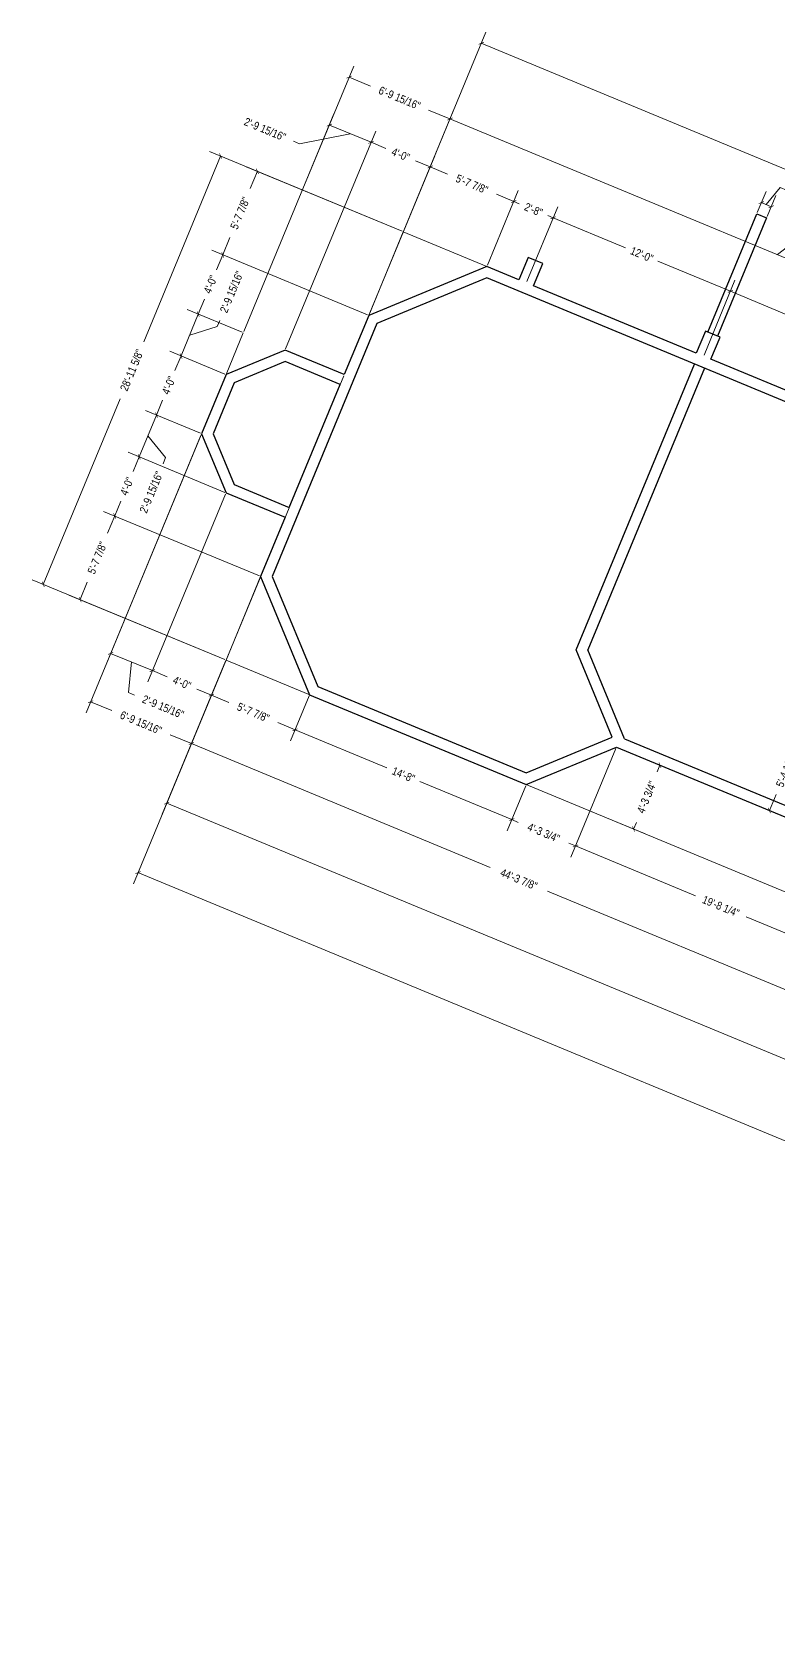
# Model space of a CAD drawing. Header units: inches. Extents: x 6006 to 8652, y 3716 to 4924.
# Drawn here: x 6006 to 6566, y 3716 to 4924 of the extents above; entities that cross this region are included whole.
import ezdxf

# ---------------------------------------------------------------- set-up
doc = ezdxf.new("R2010")
doc.units = ezdxf.units.IN
doc.header["$MEASUREMENT"] = 0
doc.layers.add('FOUNDATION', color=7, linetype='Continuous', lineweight=30)
doc.layers.add('GRID LAYOUT', color=1, linetype='Continuous', lineweight=9)
doc.styles.add('ARCHENTLTD', font='technical.ttf', dxfattribs={"height": 6})
doc.dimstyles.new('ARCHENTLTD', dxfattribs={"dimscale": 0.05, "dimtxt": 0.1875, "dimasz": 3, "dimexe": 9, "dimexo": 1, "dimgap": 2.5, "dimtad": 0, "dimdec": 1, "dimzin": 1, "dimdsep": 46, "dimlunit": 4, "dimtxsty": 'ARCHENTLTD', "dimblk": 'ARCHTICK', "dimcen": 6, "dimclrd": 256, "dimclre": 256, "dimclrt": 256, "dimazin": 0, "dimtol": 1, "dimtfac": 1, "dimtdec": 1, "dimtofl": 0, "dimtmove": 1, "dimatfit": 3, "dimldrblk": 'ARCHTICK', "dimfxl": 1, "dimfrac": 2, "dimtolj": 1, "dimtzin": 0, "dimlwd": 9, "dimlwe": 9, "dimarcsym": 0})

# ---------------------------------------------------------------- blocks, each defined once
blk = doc.blocks.new('_ArchTick')
at = {"color": 0, "linetype": 'ByBlock', "const_width": 0.15}
blk.add_lwpolyline([(-0.5, -0.5), (0.5, 0.5)], dxfattribs=at)
blk = doc.blocks.new('*D7')
at = {"layer": 'GRID LAYOUT', "color": 3, "lineweight": 9}
for p, q in [((6509.9, 4681.6), (6533.1, 4737.7)), ((6529.7, 4729.4), (6584.1, 4706.8)), ((6662.7, 4674.2), (6608.3, 4696.8)), ((6642.9, 4626.5), (6666.2, 4682.6))]:
    blk.add_line(p, q, dxfattribs=at)
at = {"layer": 'GRID LAYOUT', "color": 3, "lineweight": 9, "xscale": 3, "yscale": 3, "zscale": 3}
for p, rotation in [((6529.7, 4729.4), 157.5000000000001), ((6662.7, 4674.2), 337.5000000000001)]:
    blk.add_blockref('_ArchTick', p, dxfattribs=dict(at, rotation=rotation))
at = {"layer": 'GRID LAYOUT', "color": 3, "insert": (6596.2, 4701.8), "char_height": 6, "attachment_point": 5, "rotation": 337.5, "style": 'ARCHENTLTD'}
blk.add_mtext('\\A1;12\'-0"', dxfattribs=at)
blk = doc.blocks.new('*D8')
at = {"layer": 'GRID LAYOUT', "color": 3, "lineweight": 9}
for p, q in [((6376.9, 4736.7), (6400.1, 4792.8)), ((6396.6, 4784.5), (6451, 4761.9)), ((6529.7, 4729.4), (6475.3, 4751.9)), ((6509.9, 4681.6), (6533.1, 4737.7))]:
    blk.add_line(p, q, dxfattribs=at)
at = {"layer": 'GRID LAYOUT', "color": 3, "lineweight": 9, "xscale": 3, "yscale": 3, "zscale": 3}
for p, rotation in [((6396.6, 4784.5), 157.4999999999999), ((6529.7, 4729.4), 337.4999999999999)]:
    blk.add_blockref('_ArchTick', p, dxfattribs=dict(at, rotation=rotation))
at = {"layer": 'GRID LAYOUT', "color": 3, "insert": (6463.2, 4756.9), "char_height": 6, "attachment_point": 5, "rotation": 337.5, "style": 'ARCHENTLTD'}
blk.add_mtext('\\A1;12\'-0"', dxfattribs=at)
blk = doc.blocks.new('*D9')
at = {"layer": 'GRID LAYOUT', "color": 3, "lineweight": 9}
for p, q in [((6347.3, 4749), (6370.5, 4805)), ((6367.1, 4796.7), (6371.1, 4795)), ((6376.9, 4736.7), (6400.1, 4792.8)), ((6396.6, 4784.5), (6392.6, 4786.1))]:
    blk.add_line(p, q, dxfattribs=at)
at = {"layer": 'GRID LAYOUT', "color": 3, "lineweight": 9, "xscale": 3, "yscale": 3, "zscale": 3}
for p, rotation in [((6367.1, 4796.7), 157.4999999999993), ((6396.6, 4784.5), 337.4999999999994)]:
    blk.add_blockref('_ArchTick', p, dxfattribs=dict(at, rotation=rotation))
at = {"layer": 'GRID LAYOUT', "color": 3, "insert": (6381.9, 4790.6), "char_height": 6, "attachment_point": 5, "rotation": 337.5, "style": 'ARCHENTLTD'}
blk.add_mtext('\\A1;2\'-8"', dxfattribs=at)
blk = doc.blocks.new('*D10')
at = {"layer": 'GRID LAYOUT', "color": 3, "lineweight": 9}
for p, q in [((6549.8, 4788.5), (6556.4, 4804.2)), ((6552.9, 4795.9), (6560.3, 4792.8)), ((6556.6, 4794.4), (6567, 4807.2)), ((6557.2, 4785.4), (6563.7, 4801.1)), ((6567, 4807.2), (6571.7, 4805.2))]:
    blk.add_line(p, q, dxfattribs=at)
at = {"layer": 'GRID LAYOUT', "color": 3, "lineweight": 9, "xscale": 3, "yscale": 3, "zscale": 3}
for p, rotation in [((6552.9, 4795.9), 157.5000000000063), ((6560.3, 4792.8), 337.5000000000063)]:
    blk.add_blockref('_ArchTick', p, dxfattribs=dict(at, rotation=rotation))
at = {"layer": 'GRID LAYOUT', "color": 3, "insert": (6582.8, 4800.6), "char_height": 6, "attachment_point": 5, "rotation": 337.5, "style": 'ARCHENTLTD'}
blk.add_mtext('\\A1;0\'-8"', dxfattribs=at)
blk = doc.blocks.new('*D11')
at = {"layer": 'GRID LAYOUT', "color": 3, "lineweight": 9}
for p, q in [((6284.6, 4774.9), (6307.8, 4831)), ((6304.4, 4822.7), (6317.4, 4817.3)), ((6347.3, 4749), (6370.5, 4805)), ((6367.1, 4796.7), (6354.1, 4802.1))]:
    blk.add_line(p, q, dxfattribs=at)
at = {"layer": 'GRID LAYOUT', "color": 3, "lineweight": 9, "xscale": 3, "yscale": 3, "zscale": 3}
for p, rotation in [((6304.4, 4822.7), 157.5000000000018), ((6367.1, 4796.7), 337.5000000000018)]:
    blk.add_blockref('_ArchTick', p, dxfattribs=dict(at, rotation=rotation))
at = {"layer": 'GRID LAYOUT', "color": 3, "insert": (6335.7, 4809.7), "char_height": 6, "attachment_point": 5, "rotation": 337.5, "style": 'ARCHENTLTD'}
blk.add_mtext('\\A1;5\'-7 7/8"', dxfattribs=at)
blk = doc.blocks.new('*D12')
at = {"layer": 'GRID LAYOUT', "color": 3, "lineweight": 9}
for p, q in [((6195.9, 4686.2), (6263.5, 4849.4)), ((6260, 4841.1), (6271.1, 4836.5)), ((6240.2, 4667.9), (6307.8, 4831)), ((6304.4, 4822.7), (6293.3, 4827.3))]:
    blk.add_line(p, q, dxfattribs=at)
at = {"layer": 'GRID LAYOUT', "color": 3, "lineweight": 9, "xscale": 3, "yscale": 3, "zscale": 3}
for p, rotation in [((6260, 4841.1), 157.5000000000053), ((6304.4, 4822.7), 337.5000000000053)]:
    blk.add_blockref('_ArchTick', p, dxfattribs=dict(at, rotation=rotation))
at = {"layer": 'GRID LAYOUT', "color": 3, "insert": (6282.2, 4831.9), "char_height": 6, "attachment_point": 5, "rotation": 337.5, "style": 'ARCHENTLTD'}
blk.add_mtext('\\A1;4\'-0"', dxfattribs=at)
blk = doc.blocks.new('*D13')
at = {"layer": 'GRID LAYOUT', "color": 3, "lineweight": 9}
for p, q in [((6164.5, 4699.2), (6232.1, 4862.4)), ((6195.9, 4686.2), (6263.5, 4849.4)), ((6244.3, 4847.5), (6206.4, 4840)), ((6228.7, 4854), (6260, 4841.1)), ((6206.4, 4840), (6201.8, 4841.9))]:
    blk.add_line(p, q, dxfattribs=at)
at = {"layer": 'GRID LAYOUT', "color": 3, "lineweight": 9, "xscale": 3, "yscale": 3, "zscale": 3}
for p, rotation in [((6228.7, 4854), 157.4999999999947), ((6260, 4841.1), 337.4999999999947)]:
    blk.add_blockref('_ArchTick', p, dxfattribs=dict(at, rotation=rotation))
at = {"layer": 'GRID LAYOUT', "color": 3, "insert": (6180.4, 4850.8), "char_height": 6, "attachment_point": 5, "rotation": 337.5, "style": 'ARCHENTLTD'}
blk.add_mtext('\\A1;2\'-9 15/16"', dxfattribs=at)
blk = doc.blocks.new('*D41')
at = {"layer": 'GRID LAYOUT', "color": 3, "lineweight": 9}
for p, q in [((6208.9, 4806.3), (6247, 4898.3)), ((6243.5, 4890), (6259.6, 4883.3)), ((6284.6, 4774.9), (6322.7, 4866.9)), ((6319.2, 4858.6), (6303.2, 4865.3))]:
    blk.add_line(p, q, dxfattribs=at)
at = {"layer": 'GRID LAYOUT', "color": 3, "lineweight": 9, "xscale": 3, "yscale": 3, "zscale": 3}
for p, rotation in [((6243.5, 4890), 157.4999999999994), ((6319.2, 4858.6), 337.4999999999994)]:
    blk.add_blockref('_ArchTick', p, dxfattribs=dict(at, rotation=rotation))
at = {"layer": 'GRID LAYOUT', "color": 3, "insert": (6281.4, 4874.3), "char_height": 6, "attachment_point": 5, "rotation": 337.5, "style": 'ARCHENTLTD'}
blk.add_mtext('\\A1;6\'-9 15/16"', dxfattribs=at)
blk = doc.blocks.new('*D42')
at = {"layer": 'GRID LAYOUT', "color": 3, "lineweight": 9}
for p, q in [((6284.6, 4774.9), (6322.7, 4866.9)), ((6319.2, 4858.6), (6810.6, 4655.1)), ((6564.9, 4756.9), (6579.1, 4767.8)), ((6579.1, 4767.8), (6583.8, 4765.8)), ((6776, 4571.4), (6814.1, 4663.4))]:
    blk.add_line(p, q, dxfattribs=at)
at = {"layer": 'GRID LAYOUT', "color": 3, "lineweight": 9, "xscale": 3, "yscale": 3, "zscale": 3}
for p, rotation in [((6319.2, 4858.6), 157.4999999999994), ((6810.6, 4655.1), 337.4999999999994)]:
    blk.add_blockref('_ArchTick', p, dxfattribs=dict(at, rotation=rotation))
at = {"layer": 'GRID LAYOUT', "color": 3, "insert": (6605.2, 4757), "char_height": 6, "attachment_point": 5, "rotation": 337.5, "style": 'ARCHENTLTD'}
blk.add_mtext('\\A1;44\'-3 7/8"', dxfattribs=at)
blk = doc.blocks.new('*D44')
at = {"layer": 'GRID LAYOUT', "color": 3, "lineweight": 9}
for p, q in [((6150.8, 4451.9), (6136.8, 4418.2)), ((6140.2, 4426.5), (6153.3, 4421.1)), ((6213.5, 4425.9), (6199.5, 4392.2)), ((6203, 4400.5), (6190, 4405.9))]:
    blk.add_line(p, q, dxfattribs=at)
at = {"layer": 'GRID LAYOUT', "color": 3, "lineweight": 9, "xscale": 3, "yscale": 3, "zscale": 3}
for p, rotation in [((6140.2, 4426.5), 157.4999999999995), ((6203, 4400.5), 337.4999999999995)]:
    blk.add_blockref('_ArchTick', p, dxfattribs=dict(at, rotation=rotation))
at = {"layer": 'GRID LAYOUT', "color": 3, "insert": (6171.6, 4413.5), "char_height": 6, "attachment_point": 5, "rotation": 337.5, "style": 'ARCHENTLTD'}
blk.add_mtext('\\A1;5\'-7 7/8"', dxfattribs=at)
blk = doc.blocks.new('*D45')
at = {"layer": 'GRID LAYOUT', "color": 3, "lineweight": 9}
for p, q in [((6213.5, 4425.9), (6199.5, 4392.2)), ((6203, 4400.5), (6271.9, 4372)), ((6365.6, 4333.2), (6296.7, 4361.7)), ((6376.1, 4358.6), (6362.1, 4324.8))]:
    blk.add_line(p, q, dxfattribs=at)
at = {"layer": 'GRID LAYOUT', "color": 3, "lineweight": 9, "xscale": 3, "yscale": 3, "zscale": 3}
for p, rotation in [((6203, 4400.5), 157.4999999999995), ((6365.6, 4333.2), 337.4999999999995)]:
    blk.add_blockref('_ArchTick', p, dxfattribs=dict(at, rotation=rotation))
at = {"layer": 'GRID LAYOUT', "color": 3, "insert": (6284.3, 4366.8), "char_height": 6, "attachment_point": 5, "rotation": 337.5, "style": 'ARCHENTLTD'}
blk.add_mtext('\\A1;14\'-8"', dxfattribs=at)
blk = doc.blocks.new('*D46')
at = {"layer": 'GRID LAYOUT', "color": 3, "lineweight": 9}
for p, q in [((6443.7, 4386.6), (6409.9, 4305)), ((6376.1, 4358.6), (6362.1, 4324.8)), ((6365.6, 4333.2), (6370.5, 4331.1)), ((6413.4, 4313.4), (6408.5, 4315.4))]:
    blk.add_line(p, q, dxfattribs=at)
at = {"layer": 'GRID LAYOUT', "color": 3, "lineweight": 9, "xscale": 3, "yscale": 3, "zscale": 3}
for p, rotation in [((6365.6, 4333.2), 157.4999999999995), ((6413.4, 4313.4), 337.4999999999995)]:
    blk.add_blockref('_ArchTick', p, dxfattribs=dict(at, rotation=rotation))
at = {"layer": 'GRID LAYOUT', "color": 3, "insert": (6389.5, 4323.3), "char_height": 6, "attachment_point": 5, "rotation": 337.5, "style": 'ARCHENTLTD'}
blk.add_mtext('\\A1;4\'-3 3/4"', dxfattribs=at)
blk = doc.blocks.new('*D47')
at = {"layer": 'GRID LAYOUT', "color": 3, "lineweight": 9}
for p, q in [((6443.7, 4386.6), (6409.9, 4305)), ((6413.4, 4313.4), (6503.6, 4276)), ((6662, 4296.2), (6628.2, 4214.6)), ((6631.6, 4222.9), (6541.4, 4260.3))]:
    blk.add_line(p, q, dxfattribs=at)
at = {"layer": 'GRID LAYOUT', "color": 3, "lineweight": 9, "xscale": 3, "yscale": 3, "zscale": 3}
for p, rotation in [((6413.4, 4313.4), 157.4999999999995), ((6631.6, 4222.9), 337.4999999999995)]:
    blk.add_blockref('_ArchTick', p, dxfattribs=dict(at, rotation=rotation))
at = {"layer": 'GRID LAYOUT', "color": 3, "insert": (6522.5, 4268.1), "char_height": 6, "attachment_point": 5, "rotation": 337.5, "style": 'ARCHENTLTD'}
blk.add_mtext('\\A1;19\'-8 1/4"', dxfattribs=at)
blk = doc.blocks.new('*D48')
at = {"layer": 'GRID LAYOUT', "color": 3, "lineweight": 9}
for p, q in [((6150.8, 4577.3), (6092.5, 4436.5)), ((6150.8, 4451.9), (6136.8, 4418.2)), ((6095.9, 4444.9), (6107, 4440.3)), ((6140.2, 4426.5), (6129.2, 4431.1))]:
    blk.add_line(p, q, dxfattribs=at)
at = {"layer": 'GRID LAYOUT', "color": 3, "lineweight": 9, "xscale": 3, "yscale": 3, "zscale": 3}
for p, rotation in [((6095.9, 4444.9), 157.4999999999995), ((6140.2, 4426.5), 337.4999999999995)]:
    blk.add_blockref('_ArchTick', p, dxfattribs=dict(at, rotation=rotation))
at = {"layer": 'GRID LAYOUT', "color": 3, "insert": (6118.1, 4435.7), "char_height": 6, "attachment_point": 5, "rotation": 337.5, "style": 'ARCHENTLTD'}
blk.add_mtext('\\A1;4\'-0"', dxfattribs=at)
blk = doc.blocks.new('*D49')
at = {"layer": 'GRID LAYOUT', "color": 3, "lineweight": 9}
for p, q in [((6132.4, 4621.7), (6061.1, 4449.5)), ((6150.8, 4577.3), (6092.5, 4436.5)), ((6095.9, 4444.9), (6064.5, 4457.8)), ((6080.2, 4451.4), (6077.9, 4428.4)), ((6077.9, 4428.4), (6082.5, 4426.5))]:
    blk.add_line(p, q, dxfattribs=at)
at = {"layer": 'GRID LAYOUT', "color": 3, "lineweight": 9, "xscale": 3, "yscale": 3, "zscale": 3}
for p, rotation in [((6064.5, 4457.8), 157.4999999999995), ((6095.9, 4444.9), 337.4999999999995)]:
    blk.add_blockref('_ArchTick', p, dxfattribs=dict(at, rotation=rotation))
at = {"layer": 'GRID LAYOUT', "color": 3, "insert": (6103.9, 4417.7), "char_height": 6, "attachment_point": 5, "rotation": 337.5, "style": 'ARCHENTLTD'}
blk.add_mtext('\\A1;2\'-9 15/16"', dxfattribs=at)
blk = doc.blocks.new('*D50')
at = {"layer": 'GRID LAYOUT', "color": 3, "lineweight": 9}
for p, q in [((6150.8, 4451.9), (6121.8, 4381.8)), ((6125.2, 4390.2), (6349.4, 4297.3)), ((6616.6, 4186.6), (6392.4, 4279.5)), ((6642.2, 4248.4), (6613.2, 4178.3))]:
    blk.add_line(p, q, dxfattribs=at)
at = {"layer": 'GRID LAYOUT', "color": 3, "lineweight": 9, "xscale": 3, "yscale": 3, "zscale": 3}
for p, rotation in [((6125.2, 4390.2), 157.4999999999995), ((6616.6, 4186.6), 337.4999999999995)]:
    blk.add_blockref('_ArchTick', p, dxfattribs=dict(at, rotation=rotation))
at = {"layer": 'GRID LAYOUT', "color": 3, "insert": (6370.9, 4288.4), "char_height": 6, "attachment_point": 5, "rotation": 337.5, "style": 'ARCHENTLTD'}
blk.add_mtext('\\A1;44\'-3 7/8"', dxfattribs=at)
blk = doc.blocks.new('*D51')
at = {"layer": 'GRID LAYOUT', "color": 3, "lineweight": 9}
for p, q in [((6132, 4620.8), (6046.1, 4413.2)), ((6150.8, 4451.9), (6121.8, 4381.8)), ((6049.5, 4421.5), (6065.5, 4414.9)), ((6125.2, 4390.2), (6109.2, 4396.8))]:
    blk.add_line(p, q, dxfattribs=at)
at = {"layer": 'GRID LAYOUT', "color": 3, "lineweight": 9, "xscale": 3, "yscale": 3, "zscale": 3}
for p, rotation in [((6049.5, 4421.5), 157.4999999999995), ((6125.2, 4390.2), 337.4999999999994)]:
    blk.add_blockref('_ArchTick', p, dxfattribs=dict(at, rotation=rotation))
at = {"layer": 'GRID LAYOUT', "color": 3, "insert": (6087.3, 4405.8), "char_height": 6, "attachment_point": 5, "rotation": 337.5, "style": 'ARCHENTLTD'}
blk.add_mtext('\\A1;6\'-9 15/16"', dxfattribs=at)
blk = doc.blocks.new('*D53')
at = {"layer": 'GRID LAYOUT', "color": 3, "lineweight": 9}
for p, q in [((6284.6, 4774.9), (6346.2, 4923.7)), ((6342.7, 4915.4), (6928.2, 4672.9)), ((7561.7, 4410.5), (6976.3, 4652.9)), ((7503.6, 4270), (7565.2, 4418.8))]:
    blk.add_line(p, q, dxfattribs=at)
at = {"layer": 'GRID LAYOUT', "color": 3, "lineweight": 9, "xscale": 3, "yscale": 3, "zscale": 3}
for p, rotation in [((6342.7, 4915.4), 157.5000000000054), ((7561.7, 4410.5), 337.5000000000054)]:
    blk.add_blockref('_ArchTick', p, dxfattribs=dict(at, rotation=rotation))
at = {"layer": 'GRID LAYOUT', "color": 3, "insert": (6952.2, 4662.9), "char_height": 6, "attachment_point": 5, "rotation": 337.5, "style": 'ARCHENTLTD'}
blk.add_mtext('\\A1;109\'-11 7/16"', dxfattribs=at)
blk = doc.blocks.new('*D54')
at = {"layer": 'GRID LAYOUT', "color": 3, "lineweight": 9}
for p, q in [((6150.8, 4451.9), (6103.3, 4337.2)), ((6106.7, 4345.5), (6695, 4101.9)), ((7325.8, 3840.6), (6737.5, 4084.3)), ((7369.8, 3947), (7322.3, 3832.3))]:
    blk.add_line(p, q, dxfattribs=at)
at = {"layer": 'GRID LAYOUT', "color": 3, "lineweight": 9, "xscale": 3, "yscale": 3, "zscale": 3}
for p, rotation in [((6106.7, 4345.5), 157.4999999999995), ((7325.8, 3840.6), 337.4999999999995)]:
    blk.add_blockref('_ArchTick', p, dxfattribs=dict(at, rotation=rotation))
at = {"layer": 'GRID LAYOUT', "color": 3, "insert": (6716.2, 4093.1), "char_height": 6, "attachment_point": 5, "rotation": 337.5, "style": 'ARCHENTLTD'}
blk.add_mtext('\\A1;109\'-11 1/2"', dxfattribs=at)
blk = doc.blocks.new('*D55')
at = {"layer": 'GRID LAYOUT', "color": 3, "lineweight": 9}
for p, q in [((6176.2, 4515.9), (6059.3, 4564.3)), ((6067.6, 4560.9), (6062.2, 4547.9)), ((6041.7, 4498.2), (6047, 4511.2)), ((6150.2, 4453.2), (6033.3, 4501.6))]:
    blk.add_line(p, q, dxfattribs=at)
at = {"layer": 'GRID LAYOUT', "color": 3, "lineweight": 9, "xscale": 3, "yscale": 3, "zscale": 3}
for p, rotation in [((6067.6, 4560.9), 67.50000000000006), ((6041.7, 4498.2), 247.5000000000001)]:
    blk.add_blockref('_ArchTick', p, dxfattribs=dict(at, rotation=rotation))
at = {"layer": 'GRID LAYOUT', "color": 3, "insert": (6054.6, 4529.5), "char_height": 6, "attachment_point": 5, "rotation": 67.5, "style": 'ARCHENTLTD'}
blk.add_mtext('\\A1;5\'-7 7/8"', dxfattribs=at)
blk = doc.blocks.new('*D56')
at = {"layer": 'GRID LAYOUT', "color": 3, "lineweight": 9}
for p, q in [((6150.2, 4578.6), (6077.7, 4608.7)), ((6086, 4605.2), (6081.4, 4594.2)), ((6067.6, 4560.9), (6072.2, 4572)), ((6176.2, 4515.9), (6059.3, 4564.3))]:
    blk.add_line(p, q, dxfattribs=at)
at = {"layer": 'GRID LAYOUT', "color": 3, "lineweight": 9, "xscale": 3, "yscale": 3, "zscale": 3}
for p, rotation in [((6086, 4605.2), 67.50000000000009), ((6067.6, 4560.9), 247.5000000000001)]:
    blk.add_blockref('_ArchTick', p, dxfattribs=dict(at, rotation=rotation))
at = {"layer": 'GRID LAYOUT', "color": 3, "insert": (6076.8, 4583.1), "char_height": 6, "attachment_point": 5, "rotation": 67.5, "style": 'ARCHENTLTD'}
blk.add_mtext('\\A1;4\'-0"', dxfattribs=at)
blk = doc.blocks.new('*D57')
at = {"layer": 'GRID LAYOUT', "color": 3, "lineweight": 9}
for p, q in [((6131.9, 4623), (6090.7, 4640)), ((6086, 4605.2), (6099, 4636.6)), ((6092.5, 4620.9), (6105.8, 4604.7)), ((6150.2, 4578.6), (6077.7, 4608.7)), ((6105.8, 4604.7), (6103.9, 4600.1))]:
    blk.add_line(p, q, dxfattribs=at)
at = {"layer": 'GRID LAYOUT', "color": 3, "lineweight": 9, "xscale": 3, "yscale": 3, "zscale": 3}
for p, rotation in [((6099, 4636.6), 67.50000000000009), ((6086, 4605.2), 247.5000000000001)]:
    blk.add_blockref('_ArchTick', p, dxfattribs=dict(at, rotation=rotation))
at = {"layer": 'GRID LAYOUT', "color": 3, "insert": (6095.1, 4578.7), "char_height": 6, "attachment_point": 5, "rotation": 67.5, "style": 'ARCHENTLTD'}
blk.add_mtext('\\A1;2\'-9 15/16"', dxfattribs=at)
blk = doc.blocks.new('*D58')
at = {"layer": 'GRID LAYOUT', "color": 3, "lineweight": 9}
for p, q in [((6150.2, 4667.3), (6109, 4684.4)), ((6117.4, 4680.9), (6112.8, 4669.9)), ((6131.9, 4623), (6090.7, 4640)), ((6099, 4636.6), (6103.6, 4647.7))]:
    blk.add_line(p, q, dxfattribs=at)
at = {"layer": 'GRID LAYOUT', "color": 3, "lineweight": 9, "xscale": 3, "yscale": 3, "zscale": 3}
for p, rotation in [((6117.4, 4680.9), 67.50000000000009), ((6099, 4636.6), 247.5000000000001)]:
    blk.add_blockref('_ArchTick', p, dxfattribs=dict(at, rotation=rotation))
at = {"layer": 'GRID LAYOUT', "color": 3, "insert": (6108.2, 4658.8), "char_height": 6, "attachment_point": 5, "rotation": 67.5, "style": 'ARCHENTLTD'}
blk.add_mtext('\\A1;4\'-0"', dxfattribs=at)
blk = doc.blocks.new('*D59')
at = {"layer": 'GRID LAYOUT', "color": 3, "lineweight": 9}
for p, q in [((6117.4, 4680.9), (6130.3, 4712.3)), ((6163.2, 4698.7), (6122, 4715.7)), ((6123.9, 4696.6), (6144.6, 4702.9)), ((6144.6, 4702.9), (6146.5, 4707.6)), ((6150.2, 4667.3), (6109, 4684.4))]:
    blk.add_line(p, q, dxfattribs=at)
at = {"layer": 'GRID LAYOUT', "color": 3, "lineweight": 9, "xscale": 3, "yscale": 3, "zscale": 3}
for p, rotation in [((6130.3, 4712.3), 67.50000000000009), ((6117.4, 4680.9), 247.5000000000001)]:
    blk.add_blockref('_ArchTick', p, dxfattribs=dict(at, rotation=rotation))
at = {"layer": 'GRID LAYOUT', "color": 3, "insert": (6155.4, 4728.9), "char_height": 6, "attachment_point": 5, "rotation": 67.5, "style": 'ARCHENTLTD'}
blk.add_mtext('\\A1;2\'-9 15/16"', dxfattribs=at)
blk = doc.blocks.new('*D60')
at = {"layer": 'GRID LAYOUT', "color": 3, "lineweight": 9}
for p, q in [((6257.3, 4711.7), (6140.4, 4760.1)), ((6148.7, 4756.6), (6144.1, 4745.6)), ((6130.3, 4712.3), (6134.9, 4723.4)), ((6163.2, 4698.7), (6122, 4715.7))]:
    blk.add_line(p, q, dxfattribs=at)
at = {"layer": 'GRID LAYOUT', "color": 3, "lineweight": 9, "xscale": 3, "yscale": 3, "zscale": 3}
for p, rotation in [((6148.7, 4756.6), 67.50000000000009), ((6130.3, 4712.3), 247.5000000000001)]:
    blk.add_blockref('_ArchTick', p, dxfattribs=dict(at, rotation=rotation))
at = {"layer": 'GRID LAYOUT', "color": 3, "insert": (6139.5, 4734.5), "char_height": 6, "attachment_point": 5, "rotation": 67.5, "style": 'ARCHENTLTD'}
blk.add_mtext('\\A1;4\'-0"', dxfattribs=at)
blk = doc.blocks.new('*D61')
at = {"layer": 'GRID LAYOUT', "color": 3, "lineweight": 9}
for p, q in [((6283.3, 4774.4), (6166.4, 4822.8)), ((6174.7, 4819.4), (6169.3, 4806.4)), ((6257.3, 4711.7), (6140.4, 4760.1)), ((6148.7, 4756.6), (6154.1, 4769.6))]:
    blk.add_line(p, q, dxfattribs=at)
at = {"layer": 'GRID LAYOUT', "color": 3, "lineweight": 9, "xscale": 3, "yscale": 3, "zscale": 3}
for p, rotation in [((6174.7, 4819.4), 67.50000000000009), ((6148.7, 4756.6), 247.5000000000001)]:
    blk.add_blockref('_ArchTick', p, dxfattribs=dict(at, rotation=rotation))
at = {"layer": 'GRID LAYOUT', "color": 3, "insert": (6161.7, 4788), "char_height": 6, "attachment_point": 5, "rotation": 67.5, "style": 'ARCHENTLTD'}
blk.add_mtext('\\A1;5\'-7 7/8"', dxfattribs=at)
blk = doc.blocks.new('*D62')
at = {"layer": 'GRID LAYOUT', "color": 3, "lineweight": 9}
for p, q in [((6283.3, 4774.4), (6138.7, 4834.3)), ((6147.1, 4830.8), (6089.4, 4691.6)), ((6014, 4509.6), (6071.7, 4648.8)), ((6150.2, 4453.2), (6005.7, 4513.1))]:
    blk.add_line(p, q, dxfattribs=at)
at = {"layer": 'GRID LAYOUT', "color": 3, "lineweight": 9, "xscale": 3, "yscale": 3, "zscale": 3}
for p, rotation in [((6147.1, 4830.8), 67.49999999999993), ((6014, 4509.6), 247.4999999999999)]:
    blk.add_blockref('_ArchTick', p, dxfattribs=dict(at, rotation=rotation))
at = {"layer": 'GRID LAYOUT', "color": 3, "insert": (6080.5, 4670.2), "char_height": 6, "attachment_point": 5, "rotation": 67.5, "style": 'ARCHENTLTD'}
blk.add_mtext('\\A1;28\'-11 5/8"', dxfattribs=at)
blk = doc.blocks.new('*D97')
at = {"layer": 'GRID LAYOUT', "color": 3, "lineweight": 9}
for p, q in [((6686, 4356.7), (6575.2, 4402.7)), ((6583.5, 4399.2), (6578.5, 4387.2)), ((6558.9, 4340), (6563.9, 4352)), ((6661.4, 4297.5), (6550.6, 4343.5))]:
    blk.add_line(p, q, dxfattribs=at)
at = {"layer": 'GRID LAYOUT', "color": 3, "lineweight": 9, "xscale": 3, "yscale": 3, "zscale": 3}
for p, rotation in [((6583.5, 4399.2), 67.47350971644711), ((6558.9, 4340), 247.4735097164472)]:
    blk.add_blockref('_ArchTick', p, dxfattribs=dict(at, rotation=rotation))
at = {"layer": 'GRID LAYOUT', "color": 3, "insert": (6571.2, 4369.6), "char_height": 6, "attachment_point": 5, "rotation": 67.4735, "style": 'ARCHENTLTD'}
blk.add_mtext('\\A1;5\'-4 1/8"', dxfattribs=at)
blk = doc.blocks.new('*D118')
at = {"layer": 'GRID LAYOUT', "color": 3, "lineweight": 9}
for p, q in [((6445, 4387.1), (6485.1, 4370.5)), ((6476.8, 4374), (6474.8, 4369)), ((6425.2, 4339.3), (6465.3, 4322.7)), ((6457, 4326.1), (6459.1, 4331.1))]:
    blk.add_line(p, q, dxfattribs=at)
at = {"layer": 'GRID LAYOUT', "color": 3, "lineweight": 9, "xscale": 3, "yscale": 3, "zscale": 3}
for p, rotation in [((6476.8, 4374), 67.4999999999992), ((6457, 4326.1), 247.4999999999992)]:
    blk.add_blockref('_ArchTick', p, dxfattribs=dict(at, rotation=rotation))
at = {"layer": 'GRID LAYOUT', "color": 3, "insert": (6466.9, 4350), "char_height": 6, "attachment_point": 5, "rotation": 67.5, "style": 'ARCHENTLTD'}
blk.add_mtext('\\A1;4\'-3 3/4"', dxfattribs=at)
blk = doc.blocks.new('*D131')
at = {"layer": 'GRID LAYOUT', "color": 3, "lineweight": 9}
for p, q in [((6239.5, 4666), (6081.7, 4285.1)), ((6085.1, 4293.4), (6748.3, 4018.7)), ((7613.9, 4096.7), (7456.1, 3715.8)), ((7459.6, 3724.1), (6796.4, 3998.8))]:
    blk.add_line(p, q, dxfattribs=at)
at = {"layer": 'GRID LAYOUT', "color": 3, "lineweight": 9, "xscale": 3, "yscale": 3, "zscale": 3}
for p, rotation in [((6085.1, 4293.4), 157.5), ((7459.6, 3724.1), 337.5000000000001)]:
    blk.add_blockref('_ArchTick', p, dxfattribs=dict(at, rotation=rotation))
at = {"layer": 'GRID LAYOUT', "color": 3, "insert": (6772.4, 4008.8), "char_height": 6, "attachment_point": 5, "rotation": 337.5, "style": 'ARCHENTLTD'}
blk.add_mtext('\\A1;123\'-11 11/16"', dxfattribs=at)

msp = doc.modelspace()

# ---------------------------------------------------------------- linework, layer by layer
at = {"layer": 'FOUNDATION'}
for p, q in [((6512.70551, 4698.8363), (6549.44312, 4787.52874)), ((6556.83415, 4784.46727), (6520.09654, 4695.77483)), ((6549.44312, 4787.52874), (6556.83415, 4784.46727)), ((6346.90993, 4748.02802), (6258.21749, 4711.29041)), ((6370.93079, 4738.07825), (6346.90993, 4748.02802)), ((6377.8191, 4754.70808), (6370.93079, 4738.07825)), ((6388.90565, 4750.11588), (6377.8191, 4754.70808)), ((6382.01735, 4733.48605), (6388.90565, 4750.11588)), ((6346.90993, 4739.36888), (6264.34043, 4705.16747)), ((6799.03124, 4552.0941), (6346.90993, 4739.36888)), ((6503.96945, 4682.97184), (6382.01735, 4733.48605)), ((6258.21749, 4711.29041), (6239.84869, 4666.94419)), ((6264.34043, 4705.16747), (6185.7928, 4515.53673)), ((6510.85775, 4699.60167), (6503.96945, 4682.97184)), ((6521.9443, 4695.00947), (6510.85775, 4699.60167)), ((6515.056, 4678.37963), (6521.9443, 4695.00947)), ((6195.50247, 4685.313), (6151.15625, 4666.94419)), ((6195.50247, 4676.65386), (6157.27919, 4660.82126)), ((6239.84869, 4666.94419), (6195.50247, 4685.313)), ((6236.78722, 4659.55316), (6195.50247, 4676.65386)), ((6413.92812, 4460.36659), (6502.75574, 4674.81543)), ((6637.0081, 4627.86542), (6515.056, 4678.37963)), ((6151.15625, 4666.94419), (6132.78745, 4622.59797)), ((6510.14677, 4671.75396), (6422.58726, 4460.36659)), ((6157.27919, 4660.82126), (6141.44658, 4622.59797)), ((6198.56394, 4567.27399), (6236.78722, 4659.55316)), ((6132.78745, 4622.59797), (6151.15625, 4578.25176)), ((6141.44658, 4622.59797), (6157.27919, 4584.37469)), ((6151.15625, 4578.25176), (6195.50247, 4559.88295)), ((6157.27919, 4584.37469), (6198.56394, 4567.27399)), ((6195.50247, 4559.88295), (6177.13366, 4515.53673)), ((6177.13366, 4515.53673), (6213.87127, 4426.8443)), ((6185.7928, 4515.53673), (6219.99421, 4432.96723)), ((6441.02462, 4394.94986), (6413.92812, 4460.36659)), ((6450.20903, 4393.68175), (6422.58726, 4460.36659)), ((6219.99421, 4432.96723), (6376.47074, 4368.15253)), ((6213.87127, 4426.8443), (6376.47407, 4359.49202)), ((6376.47074, 4368.15253), (6441.02365, 4394.95221)), ((6376.47407, 4359.49202), (6444.08609, 4387.55882)), ((6444.08609, 4387.55882), (6662.36079, 4297.10335)), ((6450.20903, 4393.68175), (6662.37669, 4305.79903))]:
    msp.add_line(p, q, dxfattribs=at)
at = {"layer": 'GRID LAYOUT', "color": 6}
for p, q in [((6258.21749, 4711.29041), (6284.1949, 4774.00543)), ((6346.90993, 4748.02802), (6284.1949, 4774.00543)), ((6151.15625, 4666.94419), (6164.14496, 4698.3017)), ((6177.13366, 4515.53673), (6151.15625, 4452.82171)), ((6642.61093, 4249.25452), (6151.15625, 4452.82171))]:
    msp.add_line(p, q, dxfattribs=at)

# ---------------------------------------------------------------- dimensions: what is measured, and where the dimension line sits
for p1, p2, distance, picture, middle in [((7503.17196, 4269.0886), (6284.1949, 4774.00543), -153.00884, '*D53', (6952.23738, 4662.90875)), ((6208.49118, 4805.36294), (6284.1949, 4774.00543), 91.59518, '*D41', (6281.395, 4874.3071)), ((6195.50247, 4685.313), (6239.84869, 4666.94419), 168.56855, '*D12', (6282.18397, 4831.86563)), ((6151.15625, 4452.82171), (6284.1949, 4774.00543), 148.43693, '*D62', (6080.53773, 4670.21793)), ((6284.1949, 4774.00543), (6346.90993, 4748.02802), 52.6863, '*D11', (6335.71459, 4809.69252)), ((6549.44312, 4787.52874), (6556.83415, 4784.46727), 9.05319, '*D10', (6573.96743, 4804.28709)), ((6346.90993, 4748.02802), (6376.47407, 4735.78215), 52.6863, '*D9', (6381.85417, 4790.58088)), ((6376.47407, 4735.78215), (6509.51272, 4680.67573), 52.6863, '*D8', (6463.15557, 4756.90474)), ((6509.51272, 4680.67573), (6642.55138, 4625.56932), 52.6863, '*D7', (6596.19422, 4701.79832)), ((6239.84869, 4666.94419), (7614.28031, 4097.63597), -404.27869, '*D131', (6772.35374, 4008.78528)), ((6151.156251, 4452.821712), (6177.133664, 4515.536735), 118.521072, '*D55', (6054.645765, 4529.535274)), ((6151.15625, 4452.82171), (7370.19403, 3947.87973), -116.1309, '*D54', (6716.23377, 4093.05976)), ((6151.15625, 4452.82171), (6642.55138, 4249.27919), -67.82858, '*D50', (6370.89694, 4288.38501)), ((6151.156251, 4452.821712), (6213.871273, 4426.844299), -28.501203, '*D44', (6171.606824, 4413.501328)), ((6444.10765, 4387.50676), (6424.29824, 4339.6826), 35.41862, '*D118', (6466.92548, 4350.04056))]:
    dim = msp.add_aligned_dim(p1=p1, p2=p2, distance=distance, dimstyle='ARCHENTLTD', override={"dimscale": 1, "dimtxt": 6, "dimdec": 4, "dimrnd": 0.0625, "dimclrd": 3, "dimclre": 3, "dimclrt": 3, "dimtol": 0, "dimtdec": 4}, dxfattribs=at)
    dim.commit()
    dim.dimension.update_dxf_attribs({"geometry": picture, "text_midpoint": middle})
for base, p1, p2, angle, override, picture, middle, dimtype in [((6260.01086, 4841.05003), (6164.14496, 4698.3017), (6195.50247, 4685.313), 337.5, {"dimscale": 1, "dimtxt": 6, "dimdec": 4, "dimrnd": 0.0625, "dimclrd": 3, "dimclre": 3, "dimclrt": 3, "dimtol": 0, "dimtdec": 4}, '*D13', (6199.44283, 4842.85637), 161), ((6810.64199, 4655.08582), (6284.1949, 4774.00543), (6775.59003, 4570.46291), 157.5, {"dimscale": 1, "dimtxt": 6, "dimgap": 2.5, "dimdec": 4, "dimrnd": 0.0625, "dimclrd": 3, "dimclre": 3, "dimclrt": 3, "dimtol": 0, "dimtdec": 4}, '*D42', (6586.07095, 4764.8915), 160), ((6130.34949, 4712.30024), (6151.15625, 4666.94419), (6164.14496, 4698.3017), 247.5, {"dimscale": 1, "dimtxt": 6, "dimdec": 4, "dimrnd": 0.0625, "dimclrd": 3, "dimclre": 3, "dimclrt": 3, "dimtol": 0, "dimtdec": 4}, '*D59', (6147.45942, 4709.86183), 160), ((6098.99198, 4636.59651), (6151.15625, 4578.25176), (6132.78745, 4622.59797), 247.5, {"dimscale": 1, "dimtxt": 6, "dimdec": 4, "dimrnd": 0.0625, "dimclrd": 3, "dimclre": 3, "dimclrt": 3, "dimtol": 0, "dimtdec": 4}, '*D57', (6102.95788, 4597.76964), 160)]:
    dim = msp.add_linear_dim(base=base, p1=p1, p2=p2, angle=angle, dimstyle='ARCHENTLTD', override=override, dxfattribs=at)
    dim.commit()
    dim.dimension.update_dxf_attribs({"geometry": picture, "text_midpoint": middle, "dimtype": dimtype})
for base, p1, p2, angle, picture, middle in [((6174.695712, 4819.361482), (6258.217491, 4711.29041), (6284.194904, 4774.005432), 247.5, '*D61', (6161.707005, 4788.003971)), ((6148.7183, 4756.64646), (6164.14496, 4698.3017), (6258.21749, 4711.29041), 247.5, '*D60', (6139.5339, 4734.47335)), ((6117.36079, 4680.94273), (6132.78745, 4622.59797), (6151.15625, 4666.94419), 247.5, '*D58', (6108.17639, 4658.76962)), ((6049.49565, 4421.51379), (6151.15625, 4452.82171), (6132.40476, 4621.67409), 157.5, '*D51', (6087.34751, 4405.83503)), ((6064.54558, 4457.84755), (6151.15625, 4578.25176), (6132.78745, 4622.59797), 157.5, '*D49', (6084.82569, 4425.56979)), ((6086.00328, 4605.239), (6177.13366, 4515.53673), (6151.15625, 4578.25176), 247.5, '*D56', (6076.81887, 4583.06589)), ((6095.9031, 4444.85884), (6151.15625, 4452.82171), (6151.15625, 4578.25176), 157.5, '*D48', (6118.0762, 4435.67444)), ((6365.56713, 4333.16034), (6213.87127, 4426.8443), (6376.47407, 4359.49202), 157.5, '*D45', (6284.26573, 4366.83648)), ((6558.90738, 4340.0112), (6686.89759, 4356.34043), (6662.36079, 4297.10335), 67.47350972, '*D97', (6571.18947, 4369.62406)), ((6413.3913, 4313.35092), (6376.47407, 4359.49202), (6444.10765, 4387.50676), 157.5, '*D46', (6389.47922, 4323.25563)), ((6631.64444, 4222.94751), (6444.10765, 4387.50676), (6662.36079, 4297.10335), 157.5, '*D47', (6522.51787, 4268.14921))]:
    dim = msp.add_linear_dim(base=base, p1=p1, p2=p2, angle=angle, dimstyle='ARCHENTLTD', override={"dimscale": 1, "dimtxt": 6, "dimdec": 4, "dimrnd": 0.0625, "dimclrd": 3, "dimclre": 3, "dimclrt": 3, "dimtol": 0, "dimtdec": 4}, dxfattribs=at)
    dim.commit()
    dim.dimension.update_dxf_attribs({"geometry": picture, "text_midpoint": middle})

doc.saveas('drawing.dxf')
